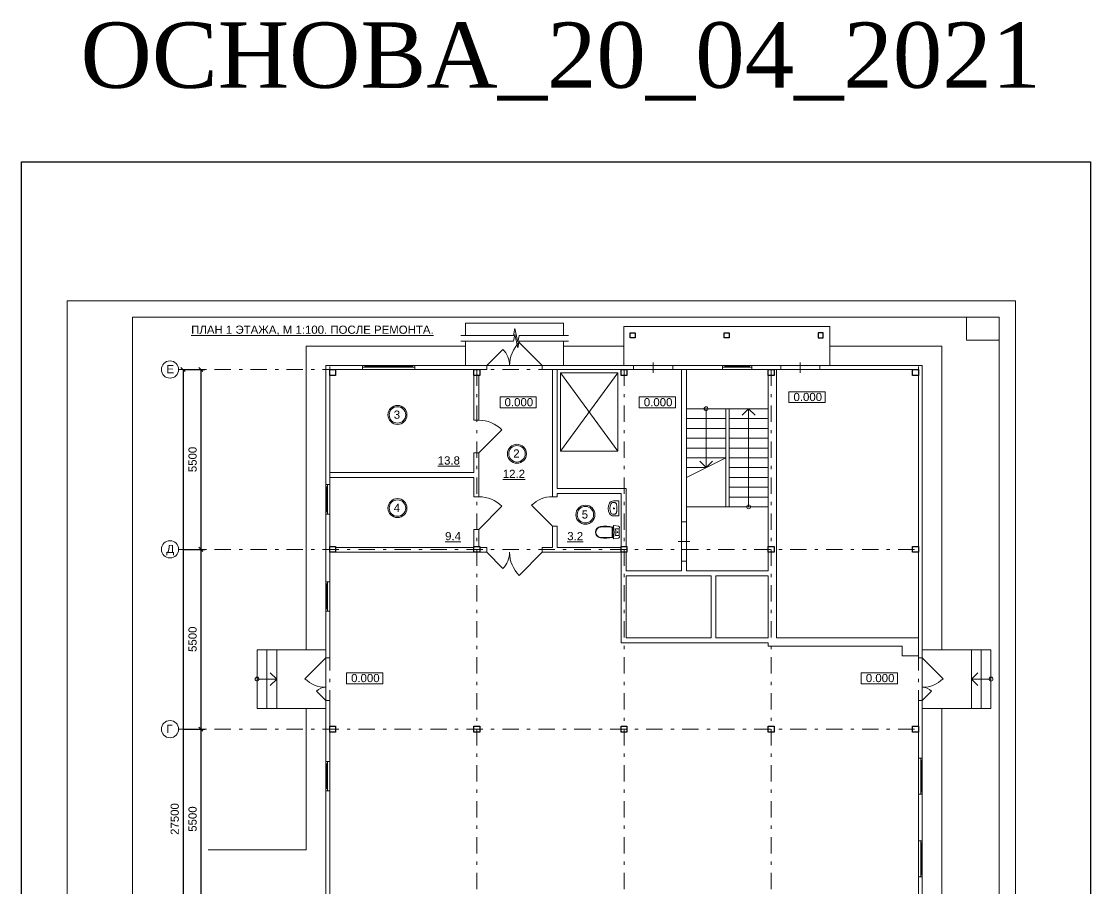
# Model space of a CAD drawing. Header units: metres. Extents: x 34 to 166, y -166 to -111.
# Drawn here: x 133.56 to 166.25, y -137.97 to -111.45 of the extents above; entities that cross this region are included whole.
import ezdxf
from ezdxf.enums import TextEntityAlignment as Align

# ---------------------------------------------------------------- set-up
doc = ezdxf.new("R2010")
doc.units = ezdxf.units.M
doc.header["$MEASUREMENT"] = 0
doc.linetypes.add('( Dashdot )', pattern=[1.001, 0.5, -0.25, 0.001, -0.25])
doc.styles.get("Standard").update_dxf_attribs({"font": 'times.ttf'})
doc.styles.add('Style-Arial', font='arial.ttf')
doc.dimstyles.get("Standard").update_dxf_attribs({"dimtxt": 0.18, "dimasz": 0.18, "dimexe": 0.18, "dimexo": 0.0625, "dimgap": 0.09, "dimtad": 0, "dimtih": 1, "dimtoh": 1, "dimdec": 4, "dimzin": 0, "dimdsep": 46, "dimtxsty": 'Standard', "dimcen": 0.09, "dimadec": 0, "dimazin": 0, "dimtfac": 1, "dimtdec": 4, "dimtofl": 0, "dimtmove": 0, "dimatfit": 3, "dimfxl": 1, "dimtolj": 1, "dimtzin": 0, "dimarcsym": 0})

# ---------------------------------------------------------------- blocks, each defined once
blk = doc.blocks.new('*U216')
at = {"color": 7, "linetype": 'Continuous', "lineweight": 13}
for p, q in [((-12.487, 20.002), (14.013, 20.002)), ((-12.487, 20.002), (-12.487, -19.998)), ((13.013, 20.002), (13.013, 19.302)), ((14.013, 20.002), (14.013, -19.998)), ((13.013, 19.302), (14.013, 19.302)), ((-14.487, -4.998), (-12.487, -4.998)), ((-14.487, -4.998), (-14.487, -11.498)), ((-13.987, -4.998), (-13.987, -11.498)), ((-13.487, -4.998), (-13.487, -11.498)), ((-12.987, -4.998), (-12.987, -11.498)), ((-13.987, -5.998), (-12.487, -5.998)), ((-13.987, -7.498), (-12.487, -7.498)), ((-13.987, -9.498), (-12.487, -9.498)), ((-14.487, -11.498), (-12.487, -11.498)), ((-13.687, -11.498), (-12.487, -11.498)), ((-13.187, -19.998), (-13.187, -11.498)), ((-13.687, -13.998), (-12.487, -13.998)), ((-4.487, -14.498), (14.013, -14.498)), ((-4.487, -14.498), (-4.487, -19.998)), ((-3.487, -14.498), (-3.487, -16.998)), ((-2.487, -14.498), (-2.487, -19.998)), ((-1.487, -14.498), (-1.487, -16.998)), ((-0.487, -14.498), (-0.487, -19.998)), ((1.013, -14.498), (1.013, -19.998)), ((2.013, -14.498), (2.013, -19.998)), ((2.013, -15.498), (14.013, -15.498)), ((-4.487, -16.498), (2.013, -16.498)), ((-4.487, -16.998), (2.013, -16.998)), ((2.013, -16.998), (14.013, -16.998)), ((-13.687, -17.498), (-12.487, -17.498)), ((9.013, -17.498), (14.013, -17.498)), ((2.013, -18.498), (14.013, -18.498)), ((-12.926, -19.998), (14.013, -19.998))]:
    blk.add_line(p, q, dxfattribs=at)
at = {"color": 7, "linetype": 'Continuous', "lineweight": 0}
for p, q in [((-4.487, -14.998), (2.013, -14.998)), ((-4.487, -15.498), (2.013, -15.498)), ((-4.487, -15.998), (2.013, -15.998)), ((-4.487, -17.498), (2.013, -17.498)), ((-4.487, -17.998), (2.013, -17.998)), ((-4.487, -18.498), (2.013, -18.498)), ((-4.487, -18.998), (2.013, -18.998)), ((-4.487, -19.498), (2.013, -19.498))]:
    blk.add_line(p, q, dxfattribs=at)
at = {"color": 7, "linetype": 'Continuous', "lineweight": 0, "flags": 128}
blk.add_lwpolyline([(14.513, 20.502), (-14.487, 20.502), (-14.487, -20.498), (14.513, -20.498), (14.513, 20.502)], close=True, dxfattribs=at)
at = {"color": 7, "linetype": 'Continuous', "lineweight": 13, "flags": 128}
for points in [[(-12.487, -19.998), (-13.687, -19.998), (-13.687, -11.498)], [(9.013, -16.998), (9.013, -19.998)], [(10.513, -16.998), (10.513, -18.498)], [(12.013, -16.998), (12.013, -18.498)]]:
    blk.add_lwpolyline(points, dxfattribs=at)
at = {"color": 7, "linetype": 'Continuous', "lineweight": 0, "style": 'Style-Arial'}
for s, p in [('Согласовано', (-14.263, -10.171)), ('Взам. инв. №', (-13.444, -12.714)), ('Подп. и дата', (-13.457, -15.743)), ('Инв. № подл.', (-13.462, -18.711))]:
    blk.add_text(s, height=0.25002, rotation=90, dxfattribs=at).set_placement(p, align=Align.MIDDLE_CENTER)
for s, p in [('Изм.', (-3.98, -16.733)), ('Кол.уч', (-3.003, -16.733)), ('Лист', (-1.964, -16.733)), ('№ док', (-1.005, -16.733)), ('Подпись', (0.268, -16.733)), ('Дата', (1.524, -16.733)), ('Разработ.', (-3.518, -17.229)), ('Стадия', (9.731, -17.223)), ('Лист', (11.276, -17.223)), ('Листов', (13.009, -17.223)), ('Провер.', (-3.673, -17.727)), ('Гл. спец.', (-3.607, -18.214)), ('ГАП', (-3.986, -18.755)), ('Н. контр.', (-3.612, -19.233)), ('ООО "НеваПроект"', (11.436, -19.209)), ('Утв.', (-3.968, -19.7)), ('Формат А3', (11.669, -20.252))]:
    blk.add_text(s, height=0.25, dxfattribs=at).set_placement(p, align=Align.MIDDLE_CENTER)
blk = doc.blocks.new('*U9')
at = {"color": 7, "linetype": 'Continuous', "lineweight": 13, "flags": 128}
for points in [[(0.025, 0.45), (0.025, 0.38), (-0.025, 0.38), (-0.025, 0.45), (0.025, 0.45)], [(0.025, -0.38), (0.025, -0.45), (-0.025, -0.45), (-0.025, -0.38), (0.025, -0.38)]]:
    blk.add_lwpolyline(points, close=True, dxfattribs=at)
at = {"color": 7, "linetype": 'Continuous', "lineweight": 0, "flags": 128}
blk.add_lwpolyline([(0, -0.38), (0, 0.38), (-0.025, 0.38), (-0.025, -0.38), (0, -0.38)], close=True, dxfattribs=at)
blk = doc.blocks.new('_Oblique')
at = {"color": 0, "linetype": 'ByBlock', "lineweight": -2}
blk.add_line((0.5, 0.5), (-0.5, -0.5), dxfattribs=at)
blk = doc.blocks.new('*D1138')
at = {"color": 0, "linetype": 'Continuous', "lineweight": -2, "transparency": 16777216}
for p, q in [((138.49, -122.096), (138.625, -122.096)), ((138.5, -122.096), (138.5, -149.596)), ((138.49, -149.596), (138.625, -149.596))]:
    blk.add_line(p, q, dxfattribs=at)
at = {"layer": 'Defpoints', "color": 0, "linetype": 'Continuous', "lineweight": 30, "transparency": 16777216}
for p in [(138.365, -122.096), (138.365, -149.596), (138.5, -149.596)]:
    blk.add_point(p, dxfattribs=at)
at = {"color": 0, "linetype": 'Continuous', "lineweight": -2, "transparency": 16777216, "xscale": 0.125, "yscale": 0.125, "zscale": 0.125}
for p, rotation in [((138.5, -122.096), 90), ((138.5, -149.596), 270)]:
    blk.add_blockref('_Oblique', p, dxfattribs=dict(at, rotation=rotation))
at = {"color": 0, "linetype": 'Continuous', "lineweight": 0, "transparency": 16777216, "insert": (138.247, -135.846), "char_height": 0.25, "attachment_point": 5, "rotation": 90, "style": 'Style-Arial'}
blk.add_mtext('\\A1;27500', dxfattribs=at)
blk = doc.blocks.new('*D1143')
at = {"color": 0, "linetype": 'Continuous', "lineweight": -2, "transparency": 16777216}
for p, q in [((138.49, -122.096), (139.17, -122.096)), ((139.045, -122.096), (139.045, -127.596)), ((138.49, -127.596), (139.17, -127.596))]:
    blk.add_line(p, q, dxfattribs=at)
at = {"layer": 'Defpoints', "color": 0, "linetype": 'Continuous', "lineweight": 30, "transparency": 16777216}
for p in [(138.365, -122.096), (138.365, -127.596), (139.045, -127.596)]:
    blk.add_point(p, dxfattribs=at)
at = {"color": 0, "linetype": 'Continuous', "lineweight": -2, "transparency": 16777216, "xscale": 0.125, "yscale": 0.125, "zscale": 0.125}
for p, rotation in [((139.045, -122.096), 90), ((139.045, -127.596), 270)]:
    blk.add_blockref('_Oblique', p, dxfattribs=dict(at, rotation=rotation))
at = {"color": 0, "linetype": 'Continuous', "lineweight": 0, "transparency": 16777216, "insert": (138.792, -124.846), "char_height": 0.25, "attachment_point": 5, "rotation": 90, "style": 'Style-Arial'}
blk.add_mtext('\\A1;5500', dxfattribs=at)
blk = doc.blocks.new('*D1139')
at = {"color": 0, "linetype": 'Continuous', "lineweight": -2, "transparency": 16777216}
for p, q in [((138.49, -127.596), (139.17, -127.596)), ((139.045, -127.596), (139.045, -133.096)), ((138.49, -133.096), (139.17, -133.096))]:
    blk.add_line(p, q, dxfattribs=at)
at = {"layer": 'Defpoints', "color": 0, "linetype": 'Continuous', "lineweight": 30, "transparency": 16777216}
for p in [(138.365, -127.596), (138.365, -133.096), (139.045, -133.096)]:
    blk.add_point(p, dxfattribs=at)
at = {"color": 0, "linetype": 'Continuous', "lineweight": -2, "transparency": 16777216, "xscale": 0.125, "yscale": 0.125, "zscale": 0.125}
for p, rotation in [((139.045, -127.596), 90), ((139.045, -133.096), 270)]:
    blk.add_blockref('_Oblique', p, dxfattribs=dict(at, rotation=rotation))
at = {"color": 0, "linetype": 'Continuous', "lineweight": 0, "transparency": 16777216, "insert": (138.792, -130.346), "char_height": 0.25, "attachment_point": 5, "rotation": 90, "style": 'Style-Arial'}
blk.add_mtext('\\A1;5500', dxfattribs=at)
blk = doc.blocks.new('*D1140')
at = {"color": 0, "linetype": 'Continuous', "lineweight": -2, "transparency": 16777216}
for p, q in [((138.49, -133.096), (139.17, -133.096)), ((139.045, -133.096), (139.045, -138.596)), ((138.49, -138.596), (139.17, -138.596))]:
    blk.add_line(p, q, dxfattribs=at)
at = {"layer": 'Defpoints', "color": 0, "linetype": 'Continuous', "lineweight": 30, "transparency": 16777216}
for p in [(138.365, -133.096), (138.365, -138.596), (139.045, -138.596)]:
    blk.add_point(p, dxfattribs=at)
at = {"color": 0, "linetype": 'Continuous', "lineweight": -2, "transparency": 16777216, "xscale": 0.125, "yscale": 0.125, "zscale": 0.125}
for p, rotation in [((139.045, -133.096), 90), ((139.045, -138.596), 270)]:
    blk.add_blockref('_Oblique', p, dxfattribs=dict(at, rotation=rotation))
at = {"color": 0, "linetype": 'Continuous', "lineweight": 0, "transparency": 16777216, "insert": (138.792, -135.846), "char_height": 0.25, "attachment_point": 5, "rotation": 90, "style": 'Style-Arial'}
blk.add_mtext('\\A1;5500', dxfattribs=at)
blk = doc.blocks.new('*U1144')
at = {"color": 7, "linetype": 'Continuous', "lineweight": 13}
for p, q in [((0.318, 0.65), (-0.318, 0.014)), ((0.318, -0.65), (0.035, -0.367))]:
    blk.add_line(p, q, dxfattribs=at)
at = {"color": 7, "linetype": 'Continuous', "lineweight": 0}
for centre, radius, start, end in [((0.318, 0.65), 0.9, 225, 270), ((0.318, -0.65), 0.4, 90, 135)]:
    blk.add_arc(centre, radius, start, end, dxfattribs=at)
blk = doc.blocks.new('*U1145')
at = {"color": 7, "linetype": 'Continuous', "lineweight": 13}
for p, q in [((-0.85, 0.354), (-0.355, -0.141)), ((0.85, 0.354), (0.143, -0.354))]:
    blk.add_line(p, q, dxfattribs=at)
at = {"color": 7, "linetype": 'Continuous', "lineweight": 0}
for centre, radius, start, end in [((-0.85, 0.354), 0.7, 315, 0), ((0.85, 0.354), 1, 180, 225)]:
    blk.add_arc(centre, radius, start, end, dxfattribs=at)
blk = doc.blocks.new('SINK10')
at = {"color": 252, "linetype": 'Continuous', "lineweight": 13}
for p, q in [((-23, 0), (-23, -16.8)), ((23, 0), (-23, 0)), ((23, 0), (23, -16.8)), ((-17.9, -12.3), (-18, -13.4)), ((-18, -13.4), (-18, -16.8)), ((-17.5, -11.2), (-17.9, -12.3)), ((-16.8, -10.1), (-17.5, -11.2)), ((-15.9, -9.2), (-16.8, -10.1)), ((-14.8, -8.3), (-15.9, -9.2)), ((-13.6, -7.7), (-14.8, -8.3)), ((-12.2, -7.2), (-13.6, -7.7)), ((-10.7, -6.9), (-12.2, -7.2)), ((-9.1, -6.8), (-10.7, -6.9)), ((-9.1, -6.8), (-9.1, -6.8)), ((9.1, -6.8), (-9.1, -6.8)), ((9.1, -6.8), (9.1, -6.8)), ((10.7, -6.9), (9.1, -6.8)), ((12.2, -7.2), (10.7, -6.9)), ((13.6, -7.7), (12.2, -7.2)), ((14.8, -8.3), (13.6, -7.7)), ((15.9, -9.2), (14.8, -8.3)), ((16.8, -10.1), (15.9, -9.2)), ((17.5, -11.2), (16.8, -10.1)), ((17.9, -12.3), (17.5, -11.2)), ((18, -13.4), (17.9, -12.3)), ((18, -13.4), (18, -16.8))]:
    blk.add_line(p, q, dxfattribs=at)
for centre, radius, start, end in [((-9.1, -16.8), 13.9, 180, 241.5254), ((-9.1, -16.8), 8.89, 180, 241.5254), ((0, 0), 33, 241.5254, 298.4746), ((0, 0), 28, 241.5254, 298.4746), ((0, -15.2), 1.75, 0, 360), ((9.1, -16.8), 8.89, 298.4746, 360), ((9.1, -16.8), 13.9, 298.4746, 360)]:
    blk.add_arc(centre, radius, start, end, dxfattribs=at)
blk = doc.blocks.new('ун2')
at = {"color": 252, "linetype": 'Continuous', "lineweight": 13}
for p, q in [((-0.131, -0.114), (-0.131, 0.006)), ((0.131, -0.114), (0.131, 0.006)), ((-0.25, -0.194), (-0.229, -0.012)), ((0, -0.266), (-0.184, -0.266)), ((0, -0.235), (-0.168, -0.235)), ((0, -0.235), (0.168, -0.235)), ((0, -0.266), (0.184, -0.266)), ((0.25, -0.194), (0.229, -0.012))]:
    blk.add_line(p, q, dxfattribs=at)
at = {"color": 252, "linetype": 'Continuous', "lineweight": 13, "extrusion": (0, 0, -1)}
blk.add_circle((0, -0.058), 0.0157, dxfattribs=at)
at = {"color": 252, "linetype": 'Continuous', "lineweight": 13}
for centre, radius, start, end in [((-0.225, 0.014), 0.0259, 262.0147, 1.5137), ((0, 1.373), 1.373, 261.6431, 278.3569), ((0.225, 0.014), 0.0258, 178.1572, 278.1058), ((-0.226, -0.192), 0.0242, 185.3126, 270.5398), ((0, -1.267), 1.076, 77.8721, 102.1279), ((1.292, -0.524), 1.518, 168.8327, 186.9654), ((-0.169, -0.152), 0.0829, 229.7034, 270.7895), ((1.29, -0.524), 1.497, 170.087, 187.0749), ((-0.115, -0.115), 0.0166, 175.2998, 270.088), ((0, -0.594), 0.477, 76.0614, 103.9386), ((0.115, -0.115), 0.0166, 269.912, 4.7002), ((0.169, -0.152), 0.0829, 269.2105, 310.2966), ((-1.29, -0.524), 1.497, 352.9251, 9.913), ((-1.292, -0.524), 1.518, 353.0346, 11.1673), ((0.226, -0.192), 0.0242, 269.4602, 354.6874), ((0, -0.679), 0.217, 187.7539, 269.9084), ((0, -0.679), 0.198, 188.5249, 269.9084), ((0, -0.679), 0.198, 270.0916, 351.4751), ((0, -0.679), 0.217, 270.0916, 352.2461)]:
    blk.add_arc(centre, radius, start, end, dxfattribs=at)
blk = doc.blocks.new('*U12')
at = {"color": 7, "linetype": 'Continuous', "lineweight": 13}
for radius in [0.291, 0.252]:
    blk.add_circle((0, 0), radius, dxfattribs=at)
at = {"color": 7, "linetype": 'Continuous', "lineweight": 13, "style": 'Style-Arial'}
blk.add_text('2', height=0.25, dxfattribs=at).set_placement((-0.113, 0.133), align=Align.TOP_LEFT)
blk = doc.blocks.new('*U13')
at = {"color": 7, "linetype": 'Continuous', "lineweight": 13}
for radius in [0.291, 0.252]:
    blk.add_circle((0, 0), radius, dxfattribs=at)
at = {"color": 7, "linetype": 'Continuous', "lineweight": 13, "style": 'Style-Arial'}
blk.add_text('3', height=0.25, dxfattribs=at).set_placement((-0.113, 0.133), align=Align.TOP_LEFT)
blk = doc.blocks.new('*U14')
at = {"color": 7, "linetype": 'Continuous', "lineweight": 13}
for radius in [0.291, 0.252]:
    blk.add_circle((0, 0), radius, dxfattribs=at)
at = {"color": 7, "linetype": 'Continuous', "lineweight": 13, "style": 'Style-Arial'}
blk.add_text('4', height=0.25, dxfattribs=at).set_placement((-0.113, 0.133), align=Align.TOP_LEFT)
blk = doc.blocks.new('*U15')
at = {"color": 7, "linetype": 'Continuous', "lineweight": 13}
for radius in [0.291, 0.252]:
    blk.add_circle((0, 0), radius, dxfattribs=at)
at = {"color": 7, "linetype": 'Continuous', "lineweight": 13, "style": 'Style-Arial'}
blk.add_text('5', height=0.25, dxfattribs=at).set_placement((-0.113, 0.133), align=Align.TOP_LEFT)

msp = doc.modelspace()

# ---------------------------------------------------------------- linework, layer by layer
at = {"color": 7, "linetype": 'Continuous', "lineweight": 13}
for p, q in [((147.13458729, -120.67846289), (150.13458729, -120.67846289)), ((147.13458729, -121.05109991), (147.13458729, -120.67846289)), ((150.13458729, -121.05109991), (150.13458729, -120.67846289)), ((147.13458729, -121.97613779), (147.13458729, -121.22900061)), ((150.13458729, -121.97613779), (150.13458729, -121.22900061)), ((142.86458729, -121.97613779), (143.98458729, -121.97613779)), ((142.86458729, -121.97613779), (142.86458729, -125.61613779)), ((142.98458729, -122.09613779), (143.98458729, -122.09613779)), ((142.98458729, -122.09613779), (142.98458729, -125.61613779)), ((143.98458729, -121.97613779), (143.98458729, -122.09613779)), ((145.58458729, -121.97613779), (145.58458729, -122.09613779)), ((145.58458729, -121.97613779), (147.78458729, -121.97613779)), ((145.58458729, -122.09613779), (147.78458729, -122.09613779)), ((147.39458729, -123.64613779), (147.39458729, -122.27613779)), ((147.54458729, -123.64613779), (147.54458729, -122.27613779)), ((147.78458729, -122.09613779), (147.78458729, -121.97613779)), ((149.48458729, -121.97613779), (152.27458729, -121.97613779)), ((149.48458729, -122.09613779), (149.48458729, -121.97613779)), ((149.48458729, -122.09613779), (152.27458729, -122.09613779)), ((149.79458729, -125.98613779), (149.79458729, -122.09613779)), ((149.94458729, -125.73613779), (149.94458729, -122.09613779)), ((152.27458729, -122.09613779), (152.27458729, -121.97613779)), ((153.47458729, -122.09613779), (153.47458729, -121.97613779)), ((153.47458729, -121.97613779), (154.99458729, -121.97613779)), ((153.47458729, -122.09613779), (154.99458729, -122.09613779)), ((153.74458729, -126.75613779), (153.74458729, -122.09613779)), ((153.89458729, -126.75613779), (153.89458729, -122.09613779)), ((154.99458729, -122.09613779), (154.99458729, -121.97613779)), ((155.89458729, -122.09613779), (155.89458729, -121.97613779)), ((155.89458729, -121.97613779), (156.77458729, -121.97613779)), ((155.89458729, -122.09613779), (156.77458729, -122.09613779)), ((156.39458729, -127.50613779), (156.39458729, -122.27613779)), ((156.64458729, -122.09613779), (156.64458729, -130.30613779)), ((156.77458729, -122.09613779), (156.77458729, -121.97613779)), ((157.97458729, -122.09613779), (157.97458729, -121.97613779)), ((157.97458729, -121.97613779), (161.10458729, -121.97613779)), ((157.97458729, -122.09613779), (160.98458729, -122.09613779)), ((160.98458729, -130.91613779), (160.98458729, -122.09613779)), ((161.10458729, -130.91613779), (161.10458729, -121.97613779)), ((153.89458729, -123.29613779), (156.39458729, -123.29613779)), ((155.09458729, -126.29613779), (155.09458729, -123.29613779)), ((155.19458729, -126.29613779), (155.19458729, -123.29613779)), ((147.39458729, -123.64613779), (147.54458729, -123.64613779)), ((147.54458729, -124.64613779), (148.25169407, -123.939031)), ((147.39458729, -125.24613779), (147.39458729, -124.64613779)), ((147.39458729, -124.64613779), (147.54458729, -124.64613779)), ((147.54458729, -125.98613779), (147.54458729, -124.64613779)), ((142.98458729, -125.24613779), (147.39458729, -125.24613779)), ((142.98458729, -125.39613779), (147.39458729, -125.39613779)), ((147.39458729, -125.98613779), (147.39458729, -125.39613779)), ((142.98458729, -125.61613779), (142.86458729, -125.61613779)), ((149.94458729, -125.73613779), (152.04458729, -125.73613779)), ((152.04458729, -127.50613779), (152.04458729, -125.73613779)), ((147.39458729, -125.98613779), (147.54458729, -125.98613779)), ((149.79458729, -125.98613779), (149.94458729, -125.98613779)), ((149.94458729, -125.88613779), (151.89458729, -125.88613779)), ((149.94458729, -125.98613779), (149.94458729, -125.88613779)), ((151.89458729, -127.50613779), (151.89458729, -125.88613779)), ((142.98458729, -126.51613779), (142.86458729, -126.51613779)), ((142.86458729, -126.51613779), (142.86458729, -128.58613779)), ((142.98458729, -126.51613779), (142.98458729, -128.58613779)), ((147.54458729, -126.98613779), (148.25169407, -126.279031)), ((149.79458729, -126.88613779), (149.15819119, -126.24974168)), ((153.89458729, -126.29613779), (156.39458729, -126.29613779)), ((153.89458729, -126.75613779), (153.74458729, -126.75613779)), ((147.39458729, -126.98613779), (147.54458729, -126.98613779)), ((147.39458729, -127.50613779), (147.39458729, -126.98613779)), ((147.54458729, -127.50613779), (147.54458729, -126.98613779)), ((149.79458729, -127.53613779), (149.79458729, -126.88613779)), ((149.79458729, -126.88613779), (149.94458729, -126.88613779)), ((149.94458729, -127.53613779), (149.94458729, -126.88613779)), ((143.16458729, -127.53613779), (147.39458729, -127.53613779)), ((143.16458729, -127.68613779), (147.39458729, -127.68613779)), ((147.57458729, -127.53613779), (147.78458729, -127.53613779)), ((147.57458729, -127.68613779), (147.78458729, -127.68613779)), ((147.78458729, -127.53613779), (147.78458729, -127.68613779)), ((149.48458729, -127.53613779), (149.48458729, -127.68613779)), ((149.48458729, -127.53613779), (149.79458729, -127.53613779)), ((149.48458729, -127.68613779), (151.89458729, -127.68613779)), ((149.94458729, -127.53613779), (151.89458729, -127.53613779)), ((151.89458729, -130.45613779), (151.89458729, -127.68613779)), ((152.04458729, -128.25613779), (152.04458729, -127.68613779)), ((156.39458729, -127.68613779), (156.39458729, -128.25613779)), ((153.74458729, -128.25613779), (153.74458729, -127.95613779)), ((153.89458729, -127.95613779), (153.74458729, -127.95613779)), ((153.89458729, -128.25613779), (153.89458729, -127.95613779)), ((153.74458729, -128.25613779), (152.04458729, -128.25613779)), ((154.64458729, -128.40613779), (152.04458729, -128.40613779)), ((152.04458729, -130.30613779), (152.04458729, -128.40613779)), ((156.39458729, -128.25613779), (153.89458729, -128.25613779)), ((154.64458729, -130.30613779), (154.64458729, -128.40613779)), ((154.79458729, -130.30613779), (154.79458729, -128.40613779)), ((156.39458729, -128.40613779), (154.79458729, -128.40613779)), ((156.39458729, -128.40613779), (156.39458729, -130.30613779)), ((142.98458729, -128.58613779), (142.86458729, -128.58613779)), ((142.98458729, -129.48613779), (142.86458729, -129.48613779)), ((142.86458729, -130.91613779), (142.86458729, -129.48613779)), ((142.98458729, -130.91613779), (142.98458729, -129.48613779)), ((154.64458729, -130.30613779), (152.04458729, -130.30613779)), ((156.39458729, -130.30613779), (154.79458729, -130.30613779)), ((160.98458729, -130.30613779), (156.64458729, -130.30613779)), ((140.76458729, -130.66613779), (140.76458729, -132.46613779)), ((140.76458729, -130.66613779), (141.36458729, -130.66613779)), ((156.39458729, -130.45613779), (151.89458729, -130.45613779)), ((156.39458729, -130.45613779), (156.39458729, -130.55613779)), ((160.48458729, -130.55613779), (156.39458729, -130.55613779)), ((160.48458729, -130.85613779), (160.48458729, -130.55613779)), ((163.20458729, -130.66613779), (162.60458729, -130.66613779)), ((163.20458729, -130.66613779), (163.20458729, -132.46613779)), ((142.98458729, -130.91613779), (142.86458729, -130.91613779)), ((160.98458729, -130.85613779), (160.48458729, -130.85613779)), ((160.98458729, -130.91613779), (161.10458729, -130.91613779)), ((142.86458729, -132.21613779), (142.86458729, -134.08613779)), ((142.98458729, -132.21613779), (142.86458729, -132.21613779)), ((142.98458729, -132.21613779), (142.98458729, -134.08613779)), ((160.98458729, -133.98613779), (160.98458729, -132.21613779)), ((160.98458729, -132.21613779), (161.10458729, -132.21613779)), ((161.10458729, -133.98613779), (161.10458729, -132.21613779)), ((140.76458729, -132.46613779), (141.36458729, -132.46613779)), ((163.20458729, -132.46613779), (162.60458729, -132.46613779)), ((160.98458729, -133.98613779), (161.10458729, -133.98613779)), ((142.98458729, -134.08613779), (142.86458729, -134.08613779)), ((142.86458729, -134.98613779), (142.86458729, -141.88613779)), ((142.98458729, -134.98613779), (142.86458729, -134.98613779)), ((142.98458729, -134.98613779), (142.98458729, -141.88613779)), ((160.98458729, -135.08613779), (161.10458729, -135.08613779)), ((160.98458729, -136.51613779), (160.98458729, -135.08613779)), ((161.10458729, -136.51613779), (161.10458729, -135.08613779)), ((160.98458729, -136.51613779), (161.10458729, -136.51613779)), ((160.98458729, -137.61613779), (161.10458729, -137.61613779)), ((160.98458729, -139.48613779), (160.98458729, -137.61613779)), ((161.10458729, -139.48613779), (161.10458729, -137.61613779))]:
    msp.add_line(p, q, dxfattribs=at)
at = {"color": 7, "linetype": 'Continuous', "lineweight": 0}
for p, q in [((142.26458729, -121.37613779), (147.13458729, -121.37613779)), ((142.26458729, -121.37613779), (142.26458729, -130.66613779)), ((150.13458729, -121.37613779), (151.97458729, -121.37613779)), ((158.27458729, -121.37613779), (161.70458729, -121.37613779)), ((161.70458729, -130.66613779), (161.70458729, -121.37613779)), ((152.87458729, -121.87613779), (152.87458729, -122.19613779)), ((157.37458729, -121.87613779), (157.37458729, -122.19613779)), ((143.98458729, -121.97613779), (145.58458729, -121.97613779)), ((143.98458729, -122.09613779), (145.58458729, -122.09613779)), ((147.78458729, -121.97613779), (149.48458729, -121.97613779)), ((150.04458729, -122.19613779), (151.79458729, -124.59613779)), ((150.04458729, -124.59613779), (151.79458729, -122.19613779)), ((152.27458729, -121.97613779), (153.47458729, -121.97613779)), ((156.77458729, -121.97613779), (157.97458729, -121.97613779)), ((154.49458729, -123.29613779), (154.49458729, -125.09613779)), ((155.59848013, -123.49224494), (155.79458729, -123.29613779)), ((155.79458729, -126.29613779), (155.79458729, -123.29613779)), ((155.99069444, -123.49224494), (155.79458729, -123.29613779)), ((153.89458729, -123.59613779), (155.09458729, -123.59613779)), ((153.89458729, -123.89613779), (155.09458729, -123.89613779)), ((155.19458729, -123.59613779), (156.39458729, -123.59613779)), ((155.19458729, -123.89613779), (156.39458729, -123.89613779)), ((153.89458729, -124.19613779), (155.09458729, -124.19613779)), ((155.19458729, -124.19613779), (156.39458729, -124.19613779)), ((153.89458729, -124.49613779), (155.09458729, -124.49613779)), ((155.19458729, -124.49613779), (156.39458729, -124.49613779)), ((153.89458729, -124.79613779), (155.09458729, -124.79613779)), ((153.89458729, -125.39613779), (155.09458729, -124.79613779)), ((155.19458729, -124.79613779), (156.39458729, -124.79613779)), ((153.89458729, -125.09613779), (154.49458729, -125.09613779)), ((154.29848013, -124.90003063), (154.49458729, -125.09613779)), ((154.69069444, -124.90003063), (154.49458729, -125.09613779)), ((155.19458729, -125.09613779), (156.39458729, -125.09613779)), ((155.19458729, -125.39613779), (156.39458729, -125.39613779)), ((155.19458729, -125.69613779), (156.39458729, -125.69613779)), ((155.19458729, -125.99613779), (156.39458729, -125.99613779)), ((153.64458729, -127.35613779), (153.99458729, -127.35613779)), ((141.06458729, -130.66613779), (141.06458729, -132.46613779)), ((141.36458729, -130.66613779), (141.36458729, -132.46613779)), ((162.60458729, -130.66613779), (162.60458729, -132.46613779)), ((162.90458729, -130.66613779), (162.90458729, -132.46613779)), ((142.86458729, -130.91613779), (142.86458729, -132.21613779)), ((161.10458729, -130.91613779), (161.10458729, -132.21613779)), ((141.16848013, -131.37003063), (141.36458729, -131.56613779)), ((162.80069444, -131.37003063), (162.60458729, -131.56613779)), ((140.76458729, -131.56613779), (141.36458729, -131.56613779)), ((141.16848013, -131.76224494), (141.36458729, -131.56613779)), ((163.20458729, -131.56613779), (162.60458729, -131.56613779)), ((162.80069444, -131.76224494), (162.60458729, -131.56613779)), ((142.26458729, -132.46613779), (142.26458729, -136.78613779)), ((161.70458729, -150.31613779), (161.70458729, -132.46613779)), ((142.26458729, -136.78613779), (139.26458729, -136.78613779))]:
    msp.add_line(p, q, dxfattribs=at)
at = {"color": 1, "linetype": '( Dashdot )', "lineweight": 0}
for p, q in [((138.36458729, -122.09613779), (160.98458729, -122.09613779)), ((142.98458729, -122.00613779), (142.98458729, -154.21613779)), ((147.48458729, -122.09613779), (147.48458729, -154.21613779)), ((151.98458729, -122.09613779), (151.98458729, -154.21613779)), ((156.48458729, -122.09613779), (156.48458729, -154.21613779)), ((160.98458729, -122.00613779), (160.98458729, -154.21613779)), ((138.36458729, -127.59613779), (160.98458729, -127.59613779)), ((138.36458729, -133.09613779), (160.98458729, -133.09613779))]:
    msp.add_line(p, q, dxfattribs=at)
at = {"color": 7, "linetype": 'Continuous', "lineweight": 0, "flags": 128}
for points in [[(150.28406143, -121.05109991), (148.78171901, -121.05109991), (148.73636326, -121.25703968), (148.64565177, -120.84516015), (148.60029603, -121.05109991), (146.99750166, -121.05109991)], [(150.28406143, -121.22900061), (148.78171901, -121.22900061), (148.73636326, -121.43494037), (148.64565177, -121.02306084), (148.60029603, -121.22900061), (146.99750166, -121.22900061)]]:
    msp.add_lwpolyline(points, dxfattribs=at)
at = {"color": 7, "linetype": 'Continuous', "lineweight": 13, "flags": 128}
for points in [[(151.97458729, -121.97613779), (151.97458729, -120.77613779), (158.27458729, -120.77613779), (158.27458729, -121.97613779)], [(142.86458729, -132.46613779), (141.36458729, -132.46613779), (141.36458729, -130.66613779), (142.86458729, -130.66613779)], [(161.10458729, -132.46613779), (162.60458729, -132.46613779), (162.60458729, -130.66613779), (161.10458729, -130.66613779)]]:
    msp.add_lwpolyline(points, dxfattribs=at)
at = {"color": 7, "linetype": 'Continuous', "lineweight": 30, "flags": 128}
for points in [[(152.17458729, -120.97613779), (152.32458729, -120.97613779), (152.32458729, -121.12613779), (152.17458729, -121.12613779), (152.17458729, -120.97613779)], [(155.04958729, -120.97613779), (155.19958729, -120.97613779), (155.19958729, -121.12613779), (155.04958729, -121.12613779), (155.04958729, -120.97613779)], [(158.07458729, -120.97613779), (157.92458729, -120.97613779), (157.92458729, -121.12613779), (158.07458729, -121.12613779), (158.07458729, -120.97613779)]]:
    msp.add_lwpolyline(points, close=True, dxfattribs=at)
at = {"lineweight": 30, "flags": 128}
for points in [[(142.98458729, -122.09613779), (143.16458729, -122.09613779), (143.16458729, -122.27613779), (142.98458729, -122.27613779), (142.98458729, -122.09613779)], [(147.39458729, -122.09613779), (147.57458729, -122.09613779), (147.57458729, -122.27613779), (147.39458729, -122.27613779), (147.39458729, -122.09613779)], [(151.89458729, -122.09613779), (152.07458729, -122.09613779), (152.07458729, -122.27613779), (151.89458729, -122.27613779), (151.89458729, -122.09613779)], [(156.39458729, -122.09613779), (156.57458729, -122.09613779), (156.57458729, -122.27613779), (156.39458729, -122.27613779), (156.39458729, -122.09613779)], [(160.80458729, -122.09613779), (160.98458729, -122.09613779), (160.98458729, -122.27613779), (160.80458729, -122.27613779), (160.80458729, -122.09613779)], [(142.98458729, -127.50613779), (143.16458729, -127.50613779), (143.16458729, -127.68613779), (142.98458729, -127.68613779), (142.98458729, -127.50613779)], [(147.39458729, -127.50613779), (147.57458729, -127.50613779), (147.57458729, -127.68613779), (147.39458729, -127.68613779), (147.39458729, -127.50613779)], [(151.89458729, -127.50613779), (152.07458729, -127.50613779), (152.07458729, -127.68613779), (151.89458729, -127.68613779), (151.89458729, -127.50613779)], [(156.39458729, -127.50613779), (156.57458729, -127.50613779), (156.57458729, -127.68613779), (156.39458729, -127.68613779), (156.39458729, -127.50613779)], [(160.80458729, -127.50613779), (160.98458729, -127.50613779), (160.98458729, -127.68613779), (160.80458729, -127.68613779), (160.80458729, -127.50613779)], [(142.98458729, -133.00613779), (143.16458729, -133.00613779), (143.16458729, -133.18613779), (142.98458729, -133.18613779), (142.98458729, -133.00613779)], [(147.39458729, -133.00613779), (147.57458729, -133.00613779), (147.57458729, -133.18613779), (147.39458729, -133.18613779), (147.39458729, -133.00613779)], [(151.89458729, -133.00613779), (152.07458729, -133.00613779), (152.07458729, -133.18613779), (151.89458729, -133.18613779), (151.89458729, -133.00613779)], [(156.39458729, -133.00613779), (156.57458729, -133.00613779), (156.57458729, -133.18613779), (156.39458729, -133.18613779), (156.39458729, -133.00613779)], [(160.80458729, -133.00613779), (160.98458729, -133.00613779), (160.98458729, -133.18613779), (160.80458729, -133.18613779), (160.80458729, -133.00613779)]]:
    msp.add_lwpolyline(points, close=True, dxfattribs=at)
at = {"color": 7, "linetype": 'Continuous', "lineweight": 13, "flags": 128}
for points in [[(144.05458729, -121.97613779), (143.98458729, -121.97613779), (143.98458729, -122.02613779), (144.05458729, -122.02613779), (144.05458729, -121.97613779)], [(145.58458729, -121.97613779), (145.51458729, -121.97613779), (145.51458729, -122.02613779), (145.58458729, -122.02613779), (145.58458729, -121.97613779)], [(150.04458729, -122.19613779), (150.04458729, -124.59613779), (151.79458729, -124.59613779), (151.79458729, -122.19613779), (150.04458729, -122.19613779)], [(157.02516691, -122.77373239), (158.13582111, -122.77373239), (158.13582111, -123.10934297), (157.02516691, -123.10934297), (157.02516691, -122.77373239)], [(148.19181596, -122.93350957), (149.30247015, -122.93350957), (149.30247015, -123.26912015), (148.19181596, -123.26912015), (148.19181596, -122.93350957)], [(152.44923767, -122.93350957), (153.55989187, -122.93350957), (153.55989187, -123.26912015), (152.44923767, -123.26912015), (152.44923767, -122.93350957)], [(143.49737413, -131.37178268), (144.60802833, -131.37178268), (144.60802833, -131.70739326), (143.49737413, -131.70739326), (143.49737413, -131.37178268)], [(159.2371468, -131.37178268), (160.34780099, -131.37178268), (160.34780099, -131.70739326), (159.2371468, -131.70739326), (159.2371468, -131.37178268)], [(161.10458729, -134.05613779), (161.10458729, -133.98613779), (161.05458729, -133.98613779), (161.05458729, -134.05613779), (161.10458729, -134.05613779)], [(161.10458729, -135.08613779), (161.10458729, -135.01613779), (161.05458729, -135.01613779), (161.05458729, -135.08613779), (161.10458729, -135.08613779)], [(161.10458729, -136.58613779), (161.10458729, -136.51613779), (161.05458729, -136.51613779), (161.05458729, -136.58613779), (161.10458729, -136.58613779)], [(161.10458729, -137.61613779), (161.10458729, -137.54613779), (161.05458729, -137.54613779), (161.05458729, -137.61613779), (161.10458729, -137.61613779)]]:
    msp.add_lwpolyline(points, close=True, dxfattribs=at)
at = {"color": 7, "linetype": 'Continuous', "lineweight": 0, "flags": 128}
for points in [[(144.05458729, -122.02613779), (145.51458729, -122.02613779), (145.51458729, -122.00113779), (144.05458729, -122.00113779), (144.05458729, -122.02613779)], [(152.27458729, -121.97613779), (153.47458729, -121.97613779), (153.47458729, -122.09613779), (152.27458729, -122.09613779), (152.27458729, -121.97613779)], [(154.99458729, -122.09613779), (154.99458729, -121.97613779), (155.89458729, -121.97613779), (155.89458729, -122.09613779), (154.99458729, -122.09613779)], [(156.77458729, -121.97613779), (157.97458729, -121.97613779), (157.97458729, -122.09613779), (156.77458729, -122.09613779), (156.77458729, -121.97613779)], [(142.98458729, -125.61613779), (142.86458729, -125.61613779), (142.86458729, -126.51613779), (142.98458729, -126.51613779), (142.98458729, -125.61613779)], [(153.74458729, -126.75613779), (153.74458729, -127.95613779), (153.89458729, -127.95613779), (153.89458729, -126.75613779), (153.74458729, -126.75613779)], [(142.98458729, -128.58613779), (142.86458729, -128.58613779), (142.86458729, -129.48613779), (142.98458729, -129.48613779), (142.98458729, -128.58613779)], [(160.98458729, -133.98613779), (161.10458729, -133.98613779), (161.10458729, -135.08613779), (160.98458729, -135.08613779), (160.98458729, -133.98613779)], [(142.98458729, -134.08613779), (142.86458729, -134.08613779), (142.86458729, -134.98613779), (142.98458729, -134.98613779), (142.98458729, -134.08613779)], [(161.05458729, -134.05613779), (161.05458729, -135.01613779), (161.07958729, -135.01613779), (161.07958729, -134.05613779), (161.05458729, -134.05613779)], [(160.98458729, -136.51613779), (161.10458729, -136.51613779), (161.10458729, -137.61613779), (160.98458729, -137.61613779), (160.98458729, -136.51613779)], [(161.05458729, -136.58613779), (161.05458729, -137.54613779), (161.07958729, -137.54613779), (161.07958729, -136.58613779), (161.05458729, -136.58613779)]]:
    msp.add_lwpolyline(points, close=True, dxfattribs=at)
at = {"color": 7, "linetype": 'Continuous', "lineweight": 13}
for centre in [(138.10123184, -122.09613779), (138.10123184, -127.59613779), (138.10123184, -133.09613779)]:
    msp.add_circle(centre, 0.26335544, dxfattribs=at)
at = {"color": 7, "linetype": 'Continuous', "lineweight": 0}
for centre in [(154.49458729, -123.29613779), (155.79458729, -126.29613779), (140.76458729, -131.56613779), (163.20458729, -131.56613779)]:
    msp.add_circle(centre, 0.05969578, dxfattribs=at)
for centre, radius, start, end in [((147.54458729, -124.64613779), 1, 45, 90), ((147.54458729, -126.98613779), 1, 45, 90), ((149.79458729, -126.88613779), 0.9, 90, 135)]:
    msp.add_arc(centre, radius, start, end, dxfattribs=at)
at = {"color": 1, "linetype": 'Continuous', "lineweight": 30}
msp.add_3dface([(133.55688673, -115.73901304), (166.25112102, -115.73901304), (166.25112102, -166.31528992), (133.55688673, -166.31528992)], dxfattribs=at)

# ---------------------------------------------------------------- block references
at = {"color": 7, "linetype": 'Continuous', "lineweight": 13}
for name, p in [('*U216', (149.4438122, -140.49590205)), ('*U13', (145.05593492, -123.48395114)), ('*U12', (148.71014915, -124.67278811)), ('*U14', (145.05593492, -126.3343377)), ('*U15', (150.80335531, -126.53596393)), ('*U1145', (148.6346039, -128.0397)), ('*U1144', (142.5464039, -131.56615))]:
    msp.add_blockref(name, p, dxfattribs=at)
at = {"color": 7, "linetype": 'Continuous', "lineweight": 13, "extrusion": (0, 0, -1), "rotation": 180}
msp.add_blockref('*U1145', (-148.6346039, -121.62257557), dxfattribs=at)
at = {"color": 7, "linetype": 'Continuous', "lineweight": 13, "rotation": 90}
msp.add_blockref('*U9', (155.44454644, -122.00110097), dxfattribs=at)
at = {"color": 7, "linetype": 'Continuous', "lineweight": 13, "extrusion": (0, 0, -1)}
for name, p in [('*U9', (-142.88955047, -126.06609694)), ('*U9', (-142.88955047, -129.03609694)), ('*U1144', (-161.42277068, -131.56615)), ('*U9', (-142.88955047, -134.53609694))]:
    msp.add_blockref(name, p, dxfattribs=at)
at = {"color": 252, "linetype": 'Continuous', "lineweight": 13, "xscale": 0.01, "yscale": 0.01, "zscale": 0.01, "rotation": 269.9999999999999}
msp.add_blockref('SINK10', (151.8277181, -126.34432566), dxfattribs=at)
at = {"color": 252, "linetype": 'Continuous', "lineweight": 13, "extrusion": (0, 0, -1), "xscale": 0.8056611058123734, "yscale": 0.8056611058123734, "zscale": 0.8056611058123734, "rotation": 89.99999999999997}
msp.add_blockref('ун2', (-151.83191989, -127.0716749), dxfattribs=at)

# ---------------------------------------------------------------- texts
at = {"color": 7, "linetype": 'Continuous', "lineweight": 13, "style": 'Style-Arial'}
for s, p in [('%%uПЛАН 1 ЭТАЖА, М 1:100. ПОСЛЕ РЕМОНТА.%%U', (138.74906031, -120.75233896)), ('0.000', (157.16535924, -122.8100465)), ('0.000', (148.33200828, -122.96982369)), ('0.000', (152.58943, -122.96982369)), ('0.000', (143.63756646, -131.40809679)), ('0.000', (159.37733912, -131.40809679))]:
    msp.add_text(s, height=0.25, dxfattribs=at).set_placement(p, align=Align.TOP_LEFT)
at = {"color": 7, "linetype": 'Continuous', "lineweight": 30, "style": 'Style-Arial'}
for s, p in [('Е', (137.99077642, -121.95942464)), ('Д', (137.99077642, -127.45942464)), ('Г', (137.99077642, -132.95942464))]:
    msp.add_text(s, height=0.25, dxfattribs=at).set_placement(p, align=Align.TOP_LEFT)
at = {"color": 1, "linetype": 'Continuous', "lineweight": 30, "insert": (135.3645798, -111.47728802), "char_height": 2, "attachment_point": 1}
msp.add_mtext('ОСНОВА_20_04_2021', dxfattribs=at)
at = {"color": 7, "linetype": 'Continuous', "lineweight": 13, "char_height": 0.25, "attachment_point": 1, "line_spacing_factor": 0.6, "style": 'Style-Arial'}
for s, insert in [('\\L13.8', (146.28680872, -124.75203572)), ('\\L12.2', (148.27655927, -125.16182708)), ('\\L9.4', (146.51236749, -127.06621096)), ('\\L3.2', (150.24818455, -127.06621096))]:
    msp.add_mtext(s, dxfattribs=dict(at, insert=insert))

# ---------------------------------------------------------------- dimensions: what is measured, and where the dimension line sits
at = {"color": 5, "linetype": 'Continuous', "lineweight": 0}
for base, p1, p2, picture, middle in [((138.49992999, -149.59613779), (138.36458729, -122.09613779), (138.36458729, -149.59613779), '*D1138', (138.24728674, -135.84613779)), ((139.04510906, -127.59613779), (138.36458729, -122.09613779), (138.36458729, -127.59613779), '*D1143', (138.79246581, -124.84613779)), ((139.04510906, -133.09613779), (138.36458729, -127.59613779), (138.36458729, -133.09613779), '*D1139', (138.79246581, -130.34613779)), ((139.04510906, -138.59613779), (138.36458729, -133.09613779), (138.36458729, -138.59613779), '*D1140', (138.79246581, -135.84613779))]:
    dim = msp.add_linear_dim(base=base, p1=p1, p2=p2, angle=270, dimstyle='Standard', override={"dimtxt": 0.25, "dimasz": 0.125, "dimexe": 0.125, "dimexo": 0.125, "dimgap": 0.125, "dimtad": 1, "dimtih": 0, "dimtoh": 0, "dimlfac": 1000, "dimzin": 11, "dimtxsty": 'Style-Arial', "dimblk": 'Oblique', "dimfrac": 2, "dimtzin": 11}, dxfattribs=at)
    dim.commit()
    dim.dimension.update_dxf_attribs({"geometry": picture, "text_midpoint": middle})

doc.saveas('drawing.dxf')
